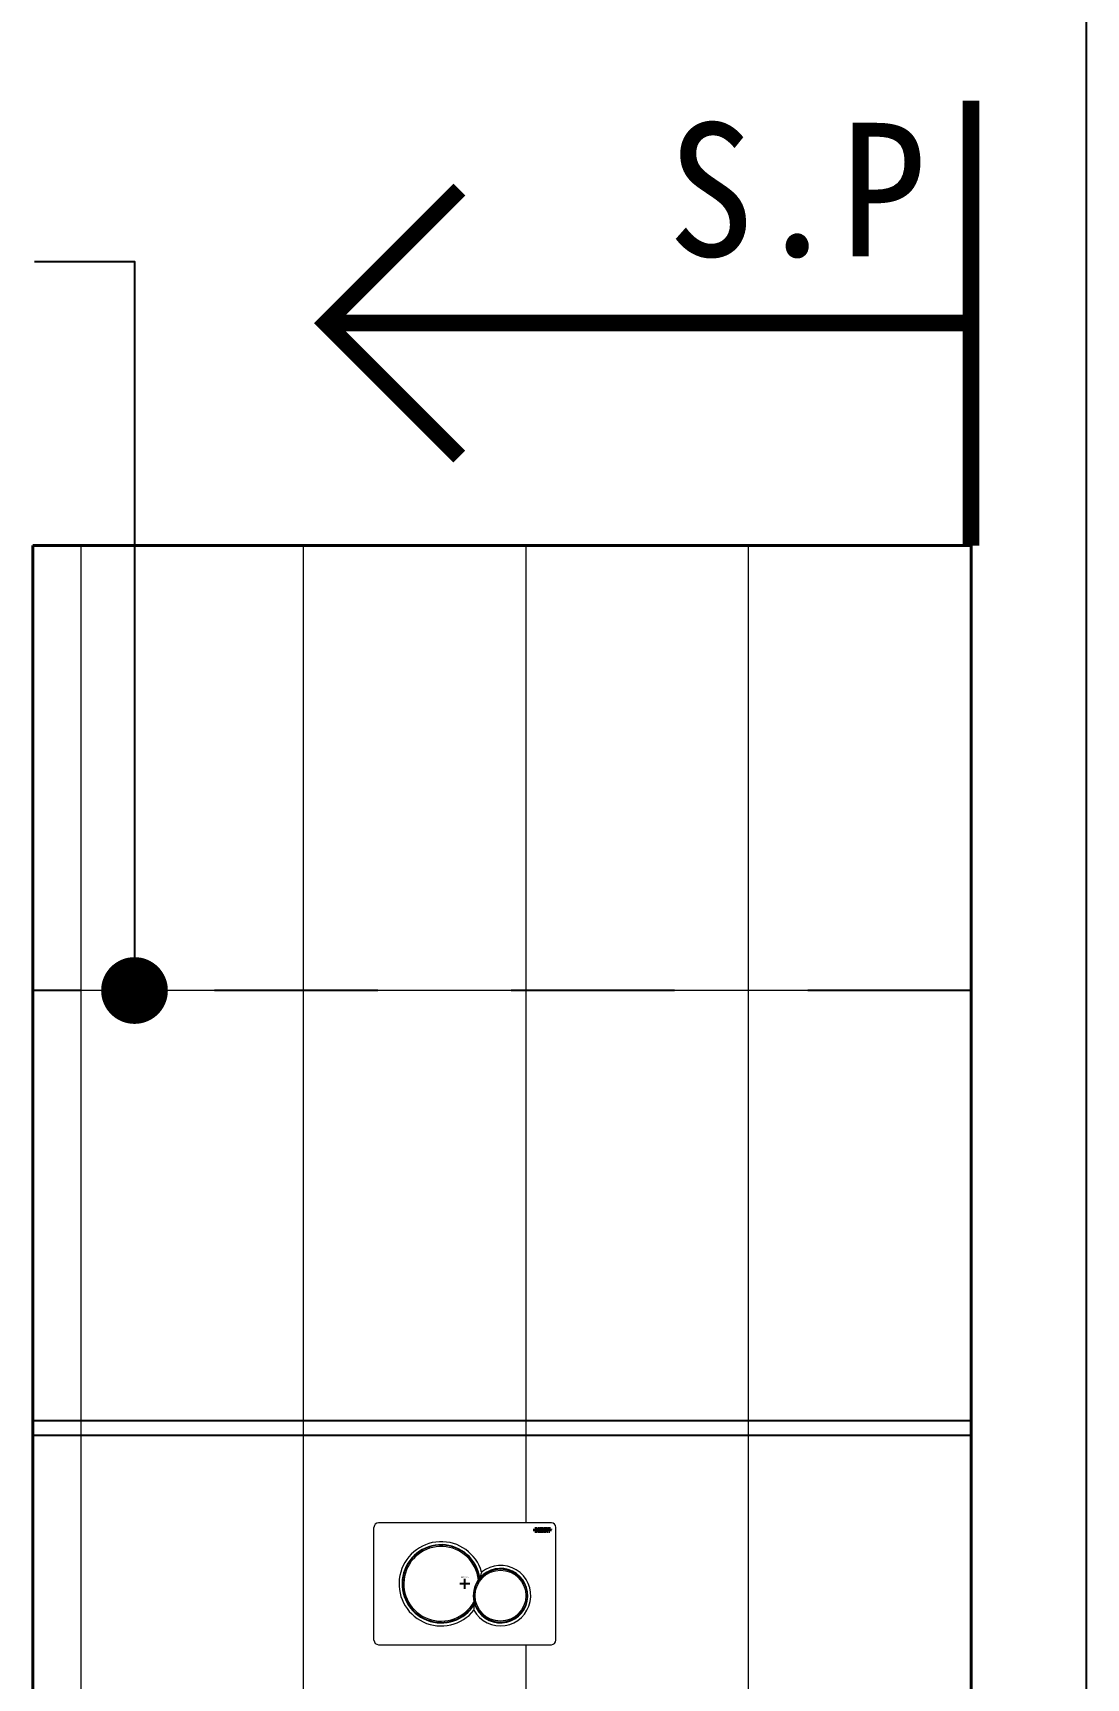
# Model space of a CAD drawing. Header units: millimetres. Extents: x -423835 to -174325, y -1379898 to -1311126.
# Drawn here: x -296412 to -294992, y -1377519 to -1375300 of the extents above; entities that cross this region are included whole.
import ezdxf
from ezdxf.enums import TextEntityAlignment as Align

# ---------------------------------------------------------------- set-up
doc = ezdxf.new("R2010")
doc.units = ezdxf.units.MM
doc.header["$LTSCALE"] = 100
doc.header["$MEASUREMENT"] = 0
doc.linetypes.add('CENTER', pattern=[50.8, 31.75, -6.35, 6.35, -6.35])
doc.linetypes.add('HID', pattern=[2, 1.1, -0.9])
doc.layers.get('Defpoints').update_dxf_attribs({"color": 153, "linetype": 'CONTINUOUS'})
for name, color, linetype, lineweight in [('A-ELEV-LIN1', 2, 'CONTINUOUS', 40), ('A-FLXM-SANI', 6, 'CONTINUOUS', 20), ('A-WAXK-PATT', 8, 'CONTINUOUS', 18)]:
    doc.layers.add(name, color=color, linetype=linetype, lineweight=lineweight)
for name, color, linetype in [('A-MKXS-LEAD', 7, 'CONTINUOUS'), ('AA-AXIS-LINE-1', 1, 'CONTINUOUS'), ('AA-ELE-2', 3, 'CONTINUOUS'), ('IN-F-PAT', 8, 'CONTINUOUS'), ('IN-TEXT-FIN', 3, 'CONTINUOUS'), ('방수', 7, 'HID'), ('시스템화장실-건축', 8, 'CONTINUOUS')]:
    doc.layers.add(name, color=color, linetype=linetype)
doc.styles.add('돋움체', font='')
doc.styles.add('유형1', font='H2GTRM.TTF', dxfattribs={"width": 0.8, "height": 8})
doc.styles.get('돋움체').set_extended_font_data('DotumChe')

# ---------------------------------------------------------------- blocks, each defined once
blk = doc.blocks.new('SIGMA 01(F)')
at = {"layer": 'A-FLXM-SANI', "ltscale": 25}
for p, q in [((-122.6, -76.1), (-122.6, 76.1)), ((116.6, 82.1), (-116.6, 82.1)), ((122.6, -76.1), (122.6, 76.1)), ((-116.6, -82.1), (116.6, -82.1))]:
    blk.add_line(p, q, dxfattribs=at)
at = {"layer": 'A-FLXM-SANI', "lineweight": 50}
for p, q in [((94.1, 73.9), (94.1, 71)), ((94.1, 73.9), (96.9, 73.9)), ((96.9, 71), (94.1, 71)), ((96.9, 73.9), (96.9, 71)), ((99.3, 72.7), (99.3, 72.2)), ((100.5, 72.7), (99.3, 72.7)), ((99.3, 72.2), (99.7, 72.2)), ((99.7, 72.2), (99.7, 71.6)), ((100.4, 73.8), (100.4, 73.2)), ((100.5, 71.1), (100.5, 72.7)), ((101.1, 73.9), (101.1, 71)), ((101.1, 73.9), (103.1, 73.9)), ((103.1, 71), (101.1, 71)), ((103.1, 73.3), (101.9, 73.3)), ((101.9, 73.3), (101.9, 72.7)), ((101.9, 72.7), (103, 72.7)), ((103, 72.2), (101.9, 72.2)), ((101.9, 72.2), (101.9, 71.6)), ((101.9, 71.6), (103.1, 71.6)), ((103, 72.7), (103, 72.2)), ((103.1, 73.9), (103.1, 73.3)), ((103.1, 71.6), (103.1, 71)), ((103.7, 73.9), (103.7, 71)), ((103.7, 73.9), (105, 73.9)), ((104.9, 71), (103.7, 71)), ((104.7, 73.3), (104.4, 73.3)), ((104.4, 73.3), (104.4, 72.7)), ((104.4, 72.7), (104.7, 72.7)), ((104.7, 72.2), (104.4, 72.2)), ((104.4, 72.2), (104.4, 71.6)), ((104.4, 71.6), (104.7, 71.6)), ((106.5, 73.9), (106.5, 71)), ((106.5, 73.9), (108.5, 73.9)), ((108.5, 71), (106.5, 71)), ((108.5, 73.3), (107.3, 73.3)), ((107.3, 73.3), (107.3, 72.7)), ((107.3, 72.7), (108.4, 72.7)), ((108.4, 72.2), (107.3, 72.2)), ((107.3, 72.2), (107.3, 71.6)), ((107.3, 71.6), (108.5, 71.6)), ((108.4, 72.7), (108.4, 72.2)), ((108.5, 73.9), (108.5, 73.3)), ((108.5, 71.6), (108.5, 71)), ((109.1, 73.9), (109.1, 71)), ((109.1, 73.9), (110.4, 73.9)), ((109.9, 71), (109.1, 71)), ((109.9, 73.3), (110.1, 73.3)), ((109.9, 73.3), (109.9, 72.7)), ((109.9, 72.7), (110.1, 72.7)), ((109.9, 72.2), (110, 72.2)), ((109.9, 72.2), (109.9, 71)), ((110.5, 71.7), (110.7, 71)), ((111.5, 71), (110.7, 71)), ((111.1, 72.1), (111.5, 71)), ((112, 73.9), (112, 71)), ((112, 73.9), (112.7, 73.9)), ((112.7, 71), (112, 71)), ((112.7, 73.9), (112.7, 71)), ((113.1, 73.9), (115.3, 73.9)), ((113.1, 73.3), (113.1, 73.9)), ((113.8, 73.3), (113.1, 73.3)), ((113.8, 73.3), (113.8, 71)), ((114.6, 71), (113.8, 71)), ((115.3, 73.3), (114.6, 73.3)), ((114.6, 73.3), (114.6, 71)), ((115.3, 73.9), (115.3, 73.3))]:
    blk.add_line(p, q, dxfattribs=at)
for points in [[(99.6, 73.9), (99.5, 73.9), (99.4, 73.9), (99.3, 73.9), (99.3, 73.9), (99.2, 73.9), (99.2, 73.9), (99.1, 73.9), (99, 73.9), (99, 73.9), (98.9, 73.9), (98.9, 73.8), (98.8, 73.8), (98.8, 73.8), (98.7, 73.8), (98.7, 73.8), (98.6, 73.8), (98.6, 73.8), (98.5, 73.7), (98.5, 73.7), (98.4, 73.7), (98.4, 73.7), (98.4, 73.6), (98.3, 73.6), (98.3, 73.6), (98.2, 73.5), (98.2, 73.5), (98.2, 73.5), (98.1, 73.4), (98.1, 73.4), (98.1, 73.4), (98, 73.3), (98, 73.3), (98, 73.3), (97.9, 73.2), (97.9, 73.2), (97.9, 73.1), (97.9, 73.1), (97.9, 73.1), (97.8, 73), (97.8, 73), (97.8, 72.9), (97.8, 72.9), (97.8, 72.9), (97.8, 72.8), (97.8, 72.8), (97.8, 72.8), (97.8, 72.7), (97.8, 72.7)], [(99.4, 71), (99.3, 71), (99.2, 71), (99.2, 71), (99.1, 71), (99.1, 71), (99, 71), (99, 71), (98.9, 71), (98.9, 71), (98.9, 71), (98.9, 71), (98.8, 71), (98.8, 71.1), (98.8, 71.1), (98.7, 71.1), (98.7, 71.1), (98.6, 71.1), (98.6, 71.1), (98.6, 71.1), (98.5, 71.2), (98.5, 71.2), (98.4, 71.2), (98.4, 71.2), (98.3, 71.3), (98.3, 71.3), (98.3, 71.3), (98.2, 71.4), (98.2, 71.4), (98.1, 71.4), (98.1, 71.5), (98.1, 71.5), (98, 71.5), (98, 71.5), (98, 71.6), (98, 71.6), (98, 71.6), (97.9, 71.7), (97.9, 71.7), (97.9, 71.7), (97.9, 71.8), (97.9, 71.8), (97.8, 71.9), (97.8, 71.9), (97.8, 71.9), (97.8, 71.9), (97.8, 72), (97.8, 72), (97.8, 72), (97.8, 72), (97.8, 72.1), (97.8, 72.1), (97.8, 72.2), (97.8, 72.2), (97.8, 72.2)], [(99.7, 73.3), (99.6, 73.3), (99.6, 73.3), (99.6, 73.3), (99.5, 73.3), (99.5, 73.3), (99.4, 73.3), (99.4, 73.3), (99.4, 73.3), (99.4, 73.3), (99.3, 73.3), (99.3, 73.3), (99.2, 73.3), (99.2, 73.3), (99.2, 73.3), (99.1, 73.3), (99.1, 73.3), (99, 73.2), (99, 73.2), (99, 73.2), (98.9, 73.2), (98.9, 73.2), (98.9, 73.1), (98.8, 73.1), (98.8, 73.1), (98.8, 73.1), (98.8, 73.1), (98.7, 73), (98.7, 73), (98.7, 73), (98.7, 73), (98.7, 73), (98.7, 72.9), (98.6, 72.9), (98.6, 72.9), (98.6, 72.9), (98.6, 72.8), (98.6, 72.8), (98.6, 72.8), (98.6, 72.7), (98.5, 72.7), (98.5, 72.7), (98.5, 72.7), (98.5, 72.6), (98.5, 72.6), (98.5, 72.6), (98.5, 72.5), (98.5, 72.5), (98.5, 72.5)], [(98.5, 72.5), (98.5, 72.4), (98.5, 72.4), (98.5, 72.3), (98.5, 72.3), (98.5, 72.3), (98.5, 72.3), (98.5, 72.3), (98.5, 72.2), (98.5, 72.2), (98.5, 72.2), (98.6, 72.2), (98.6, 72.1), (98.6, 72.1), (98.6, 72.1), (98.6, 72), (98.6, 72), (98.6, 72), (98.7, 71.9), (98.7, 71.9), (98.7, 71.9), (98.7, 71.8), (98.8, 71.8), (98.8, 71.8), (98.8, 71.8), (98.9, 71.7), (98.9, 71.7), (98.9, 71.7), (99, 71.7), (99, 71.6), (99, 71.6), (99, 71.6), (99.1, 71.6), (99.1, 71.6), (99.1, 71.6), (99.1, 71.6), (99.2, 71.6), (99.2, 71.6), (99.2, 71.6), (99.3, 71.6), (99.3, 71.6), (99.3, 71.6), (99.4, 71.6), (99.4, 71.6)], [(99.4, 71.6), (99.5, 71.6), (99.5, 71.6), (99.5, 71.6), (99.5, 71.6), (99.6, 71.6), (99.6, 71.6), (99.6, 71.6), (99.6, 71.6), (99.7, 71.6), (99.7, 71.6), (99.7, 71.6), (99.7, 71.6), (99.7, 71.6)], [(99.4, 71), (99.5, 71), (99.5, 71), (99.6, 71), (99.6, 71), (99.7, 71), (99.8, 71), (99.8, 71), (99.8, 71), (99.9, 71), (100, 71), (100, 71), (100.1, 71), (100.2, 71.1), (100.2, 71.1), (100.3, 71.1), (100.3, 71.1), (100.3, 71.1), (100.4, 71.1), (100.5, 71.1)], [(100.4, 73.8), (100.4, 73.8), (100.3, 73.8), (100.3, 73.8), (100.3, 73.8), (100.2, 73.8), (100.2, 73.8), (100.2, 73.9), (100.1, 73.9), (100.1, 73.9), (100, 73.9), (99.9, 73.9), (99.9, 73.9), (99.9, 73.9), (99.8, 73.9), (99.8, 73.9), (99.7, 73.9), (99.7, 73.9), (99.6, 73.9), (99.6, 73.9)], [(99.7, 73.3), (99.7, 73.3), (99.8, 73.3), (99.8, 73.3), (99.8, 73.3), (99.9, 73.3), (99.9, 73.3), (99.9, 73.3), (100, 73.3), (100, 73.3), (100.1, 73.3), (100.1, 73.3), (100.1, 73.3), (100.2, 73.3), (100.2, 73.2), (100.3, 73.2), (100.3, 73.2), (100.3, 73.2), (100.4, 73.2), (100.4, 73.2)], [(104.7, 73.3), (104.7, 73.3), (104.7, 73.3), (104.8, 73.3), (104.8, 73.3), (104.8, 73.3), (104.8, 73.3), (104.9, 73.3), (104.9, 73.3), (104.9, 73.3), (104.9, 73.3), (104.9, 73.3), (105, 73.3), (105, 73.3), (105, 73.3), (105, 73.3), (105, 73.3), (105.1, 73.3), (105.1, 73.2), (105.1, 73.2), (105.1, 73.2), (105.1, 73.2), (105.1, 73.2), (105.1, 73.2), (105.1, 73.2), (105.1, 73.2), (105.1, 73.1), (105.2, 73.1), (105.2, 73.1), (105.2, 73.1), (105.2, 73.1), (105.2, 73.1), (105.2, 73), (105.2, 73), (105.2, 73), (105.2, 73), (105.2, 72.9), (105.1, 72.9), (105.1, 72.9), (105.1, 72.9), (105.1, 72.9), (105.1, 72.9), (105.1, 72.8), (105.1, 72.8), (105.1, 72.8), (105, 72.8), (105, 72.8), (105, 72.8), (105, 72.8), (105, 72.8), (105, 72.8), (104.9, 72.8), (104.9, 72.8), (104.9, 72.8), (104.9, 72.7), (104.8, 72.7), (104.8, 72.7), (104.8, 72.7), (104.7, 72.7), (104.7, 72.7), (104.7, 72.7), (104.7, 72.7)], [(104.7, 72.2), (104.7, 72.2), (104.7, 72.2), (104.8, 72.2), (104.8, 72.2), (104.8, 72.2), (104.9, 72.2), (104.9, 72.2), (104.9, 72.2), (104.9, 72.2), (105, 72.2), (105, 72.2), (105, 72.2), (105, 72.2), (105.1, 72.2), (105.1, 72.1), (105.1, 72.1), (105.1, 72.1), (105.1, 72.1), (105.1, 72.1), (105.1, 72.1), (105.2, 72.1), (105.2, 72.1), (105.2, 72), (105.2, 72), (105.2, 72), (105.2, 72), (105.2, 72), (105.2, 71.9), (105.2, 71.9), (105.2, 71.9), (105.2, 71.9), (105.2, 71.9), (105.2, 71.8), (105.2, 71.8), (105.2, 71.8), (105.2, 71.8), (105.2, 71.8), (105.2, 71.7), (105.2, 71.7), (105.2, 71.7), (105.2, 71.7), (105.1, 71.7), (105.1, 71.7), (105.1, 71.7), (105.1, 71.6), (105.1, 71.6), (105.1, 71.6), (105.1, 71.6), (105, 71.6), (105, 71.6), (105, 71.6), (105, 71.6), (104.9, 71.6), (104.9, 71.6), (104.9, 71.6), (104.9, 71.6), (104.9, 71.6), (104.8, 71.6), (104.8, 71.6), (104.8, 71.6), (104.7, 71.6), (104.7, 71.6), (104.7, 71.6)], [(104.9, 71), (105, 71), (105, 71), (105.1, 71), (105.1, 71), (105.1, 71), (105.2, 71.1), (105.2, 71.1), (105.2, 71.1), (105.3, 71.1), (105.3, 71.1), (105.3, 71.1), (105.4, 71.1), (105.4, 71.1), (105.5, 71.1), (105.5, 71.1), (105.5, 71.1), (105.6, 71.2), (105.6, 71.2), (105.6, 71.2), (105.7, 71.2), (105.7, 71.2), (105.7, 71.3), (105.7, 71.3), (105.8, 71.3), (105.8, 71.3), (105.8, 71.4), (105.8, 71.4), (105.8, 71.4), (105.9, 71.4), (105.9, 71.4), (105.9, 71.5), (105.9, 71.5), (105.9, 71.5), (105.9, 71.6), (105.9, 71.6), (105.9, 71.6), (105.9, 71.7), (106, 71.7), (106, 71.7), (106, 71.8), (106, 71.8), (106, 71.9), (106, 71.9), (106, 71.9), (106, 71.9), (106, 72), (106, 72), (105.9, 72), (105.9, 72.1), (105.9, 72.1), (105.9, 72.1), (105.9, 72.2), (105.9, 72.2), (105.9, 72.2), (105.9, 72.2), (105.8, 72.3), (105.8, 72.3), (105.8, 72.3), (105.8, 72.3), (105.8, 72.3), (105.8, 72.3), (105.8, 72.4), (105.7, 72.4), (105.7, 72.4), (105.7, 72.4), (105.7, 72.4), (105.6, 72.4), (105.6, 72.4), (105.6, 72.4), (105.6, 72.5), (105.5, 72.5), (105.5, 72.5), (105.5, 72.5), (105.5, 72.5), (105.4, 72.5), (105.4, 72.5)], [(105, 73.9), (105.1, 73.9), (105.1, 73.9), (105.1, 73.9), (105.2, 73.9), (105.2, 73.9), (105.2, 73.9), (105.3, 73.8), (105.3, 73.8), (105.3, 73.8), (105.4, 73.8), (105.4, 73.8), (105.4, 73.8), (105.4, 73.8), (105.4, 73.8), (105.5, 73.8), (105.5, 73.8), (105.5, 73.8), (105.5, 73.8), (105.6, 73.8), (105.6, 73.7), (105.6, 73.7), (105.6, 73.7), (105.7, 73.7), (105.7, 73.7), (105.7, 73.6), (105.7, 73.6), (105.8, 73.6), (105.8, 73.6), (105.8, 73.5), (105.8, 73.5), (105.8, 73.5), (105.8, 73.5), (105.8, 73.5), (105.8, 73.4), (105.9, 73.4), (105.9, 73.4), (105.9, 73.3), (105.9, 73.3), (105.9, 73.3), (105.9, 73.2), (105.9, 73.2), (105.9, 73.2), (105.9, 73.1), (105.9, 73.1), (105.9, 73), (105.9, 73), (105.9, 73), (105.9, 72.9), (105.9, 72.9), (105.9, 72.9), (105.8, 72.8), (105.8, 72.8), (105.8, 72.8), (105.8, 72.8), (105.8, 72.7), (105.8, 72.7), (105.7, 72.7), (105.7, 72.7), (105.7, 72.6), (105.7, 72.6), (105.7, 72.6), (105.6, 72.6), (105.6, 72.6), (105.6, 72.6), (105.6, 72.6), (105.6, 72.5), (105.5, 72.5), (105.5, 72.5), (105.5, 72.5), (105.5, 72.5), (105.4, 72.5)], [(110.5, 71.7), (110.4, 71.8), (110.4, 71.8), (110.4, 71.9), (110.4, 71.9), (110.4, 71.9), (110.4, 71.9), (110.4, 72), (110.3, 72), (110.3, 72), (110.3, 72), (110.3, 72), (110.3, 72), (110.3, 72.1), (110.3, 72.1), (110.3, 72.1), (110.2, 72.1), (110.2, 72.1), (110.2, 72.1), (110.2, 72.1), (110.2, 72.2), (110.1, 72.2), (110.1, 72.2), (110.1, 72.2), (110.1, 72.2), (110.1, 72.2), (110.1, 72.2), (110.1, 72.2), (110, 72.2)], [(110.1, 73.3), (110.1, 73.3), (110.1, 73.3), (110.2, 73.3), (110.2, 73.3), (110.2, 73.3), (110.3, 73.3), (110.3, 73.3), (110.3, 73.3), (110.3, 73.3), (110.3, 73.3), (110.4, 73.3), (110.4, 73.3), (110.4, 73.3), (110.4, 73.3), (110.4, 73.3), (110.5, 73.3), (110.5, 73.3), (110.5, 73.2), (110.5, 73.2), (110.5, 73.2), (110.5, 73.2), (110.5, 73.2), (110.5, 73.2), (110.6, 73.1), (110.6, 73.1), (110.6, 73.1), (110.6, 73.1), (110.6, 73.1), (110.6, 73.1), (110.6, 73), (110.6, 73), (110.6, 73), (110.6, 73), (110.6, 73), (110.6, 72.9), (110.6, 72.9), (110.6, 72.9), (110.6, 72.9), (110.5, 72.9), (110.5, 72.9), (110.5, 72.8), (110.5, 72.8), (110.5, 72.8), (110.5, 72.8), (110.5, 72.8), (110.4, 72.8), (110.4, 72.8), (110.4, 72.8), (110.4, 72.8), (110.4, 72.7), (110.4, 72.7), (110.3, 72.7), (110.3, 72.7), (110.3, 72.7), (110.3, 72.7), (110.3, 72.7), (110.2, 72.7), (110.2, 72.7), (110.2, 72.7), (110.1, 72.7), (110.1, 72.7), (110.1, 72.7), (110.1, 72.7)], [(110.4, 73.9), (110.5, 73.9), (110.5, 73.9), (110.6, 73.9), (110.6, 73.9), (110.6, 73.9), (110.7, 73.9), (110.7, 73.8), (110.7, 73.8), (110.8, 73.8), (110.8, 73.8), (110.8, 73.8), (110.8, 73.8), (110.9, 73.8), (110.9, 73.8), (110.9, 73.8), (110.9, 73.8), (110.9, 73.8), (111, 73.8), (111, 73.8), (111, 73.7), (111.1, 73.7), (111.1, 73.7), (111.1, 73.7), (111.1, 73.7), (111.2, 73.6), (111.2, 73.6), (111.2, 73.6), (111.2, 73.6), (111.2, 73.6), (111.2, 73.5), (111.3, 73.5), (111.3, 73.5), (111.3, 73.5), (111.3, 73.4), (111.3, 73.4), (111.3, 73.4), (111.3, 73.3), (111.3, 73.3), (111.3, 73.3), (111.4, 73.2), (111.4, 73.2), (111.4, 73.1), (111.4, 73.1), (111.4, 73.1), (111.4, 73.1), (111.4, 73.1), (111.4, 73), (111.4, 73), (111.3, 73), (111.3, 72.9), (111.3, 72.9), (111.3, 72.9), (111.3, 72.8), (111.3, 72.8), (111.3, 72.8), (111.3, 72.8), (111.2, 72.7), (111.2, 72.7), (111.2, 72.7), (111.2, 72.6), (111.2, 72.6), (111.1, 72.6), (111.1, 72.6), (111.1, 72.6), (111.1, 72.5), (111, 72.5), (111, 72.5), (111, 72.5), (111, 72.5), (111, 72.5), (110.9, 72.5), (110.9, 72.5), (110.9, 72.5), (110.9, 72.4), (110.8, 72.4)], [(111.1, 72.1), (111.1, 72.1), (111.1, 72.2), (111.1, 72.2), (111.1, 72.2), (111, 72.2), (111, 72.3), (111, 72.3), (111, 72.3), (111, 72.3), (111, 72.3), (111, 72.3), (111, 72.4), (111, 72.4), (110.9, 72.4), (110.9, 72.4), (110.9, 72.4), (110.9, 72.4), (110.9, 72.4), (110.9, 72.4), (110.9, 72.4), (110.9, 72.4), (110.8, 72.4), (110.8, 72.4), (110.8, 72.4)]]:
    blk.add_lwpolyline(points, dxfattribs=at)
at = {"layer": 'A-FLXM-SANI', "ltscale": 25}
for radius in [36, 34.3]:
    blk.add_circle((48, -16), radius, dxfattribs=at)
for centre, radius, start, end in [((-116.6, 76.1), 6, 90, 180), ((116.6, 76.1), 6, 0, 90), ((-32, 0), 56.8, 16.2328, 321.1473), ((-32, 0), 52.8, 8.8091, 328.5711), ((-32, 0), 52.1, 8.0953, 329.2849), ((-32, 0), 50.4, 6.1916, 331.1886), ((48, -16), 40.8, 208.7619, 128.6182), ((48, -16), 36.8, 144.378, 193.0022), ((48, -16), 36.8, 198.2625, 139.1176), ((-116.6, -76.1), 6, 180, 270), ((116.6, -76.1), 6, 270, 0)]:
    blk.add_arc(centre, radius, start, end, dxfattribs=at)
at = {"layer": 'A-FLXM-SANI', "lineweight": 50}
blk.add_arc((100, 72.4), 2.26, 174.2608, 185.0198, dxfattribs=at)
at = {"layer": 'A-FLXM-SANI', "ltscale": 25}
for points in [[(22.5, 15.9), (22.1, 14.6), (21.7, 13.3), (20.9, 10.7), (20.6, 9.4), (20.2, 8.1)], [(12.2, -35.6), (12.4, -34.3), (12.5, -32.9), (12.8, -30.2), (12.9, -28.9), (13.1, -27.5)]]:
    blk.add_open_spline(points, degree=3, knots=[-7.1769971, -7.1769971, -7.1769971, -7.1769971, -6.74339, -6.74339, -6.3250379, -6.3250379, -6.3250379, -6.3250379], dxfattribs=at)
blk.add_open_spline([(12.1, -24.3), (12.3, -25.1), (12.5, -25.8), (12.8, -26.6)], degree=3, dxfattribs=at)
at = {"layer": 'Defpoints', "linetype": 'CENTER', "ltscale": 0.2}
for p, q in [((6.7, 0), (-6.7, 0)), ((0, -6.7), (0, 6.7))]:
    blk.add_line(p, q, dxfattribs=at)
at = {"layer": '시스템화장실-건축', "ltscale": 25}
blk.add_open_spline([(19.5, 7.3), (19, 6.7), (18.6, 6.1), (18.1, 5.4)], degree=3, dxfattribs=at)
at = {"layer": 'Defpoints', "insert": (0, 8.9), "char_height": 1.875, "attachment_point": 5, "style": '유형1'}
blk.add_mtext_dynamic_manual_height_columns('\\A1;SIGMA01', width=45.578, gutter_width=6.25, heights=[0], dxfattribs=at)
blk = doc.blocks.new('*U1033')
at = {"layer": '시스템화장실-건축'}
blk.add_blockref('SIGMA 01(F)', (0, 0), dxfattribs=at)

msp = doc.modelspace()

# ---------------------------------------------------------------- linework, layer by layer
at = {"layer": 'A-ELEV-LIN1'}
msp.add_lwpolyline([(-296411.7, -1375991.6), (-295146.7, -1375991.6), (-295146.7, -1378391.6), (-296411.7, -1378391.6)], close=True, dxfattribs=at)
at = {"layer": 'A-MKXS-LEAD'}
msp.add_lwpolyline([(-296409.7, -1375608.4), (-296274.7, -1375608.4), (-296274.7, -1376591.6)], dxfattribs=at)
at = {"layer": 'A-MKXS-LEAD', "const_width": 45}
msp.add_lwpolyline([(-296297.2, -1376591.6, 1), (-296252.2, -1376591.6, 1)], format="xyb", close=True, dxfattribs=at)
at = {"layer": 'A-WAXK-PATT', "linetype": 'Continuous'}
for p, q in [((-295146.7, -1375991.6), (-296411.7, -1375991.6)), ((-296346.7, -1378391.6), (-296346.7, -1375991.6)), ((-296046.7, -1378391.6), (-296046.7, -1375991.6)), ((-295746.7, -1377309.5), (-295746.7, -1375991.6)), ((-295446.7, -1378391.6), (-295446.7, -1375991.6)), ((-295146.7, -1376591.6), (-296411.7, -1376591.6)), ((-295146.7, -1377191.6), (-296411.7, -1377191.6)), ((-295746.7, -1377943.3), (-295746.7, -1377473.8))]:
    msp.add_line(p, q, dxfattribs=at)
at = {"layer": 'AA-AXIS-LINE-1'}
msp.add_line((-294991.7, -1375113.9), (-294991.7, -1378691.6), dxfattribs=at)
at = {"layer": 'AA-ELE-2'}
msp.add_lwpolyline([(-296411.7, -1377171.6), (-295146.7, -1377171.6), (-295146.7, -1377191.6), (-296411.7, -1377191.6)], close=True, dxfattribs=at)
at = {"layer": 'IN-F-PAT', "color": 2, "const_width": 22.5}
for points in [[(-295146.7, -1375991.6), (-295146.7, -1375391.6)], [(-295836.7, -1375511.6), (-296016.7, -1375691.6), (-295836.7, -1375871.6)], [(-295146.7, -1375691.6), (-296016.7, -1375691.6)]]:
    msp.add_lwpolyline(points, dxfattribs=at)
at = {"layer": '방수', "color": 2, "ltscale": 2}
msp.add_line((-295146.7, -1376591.6), (-296411.7, -1376591.6), dxfattribs=at)

# ---------------------------------------------------------------- block references
at = {"layer": '시스템화장실-건축'}
msp.add_blockref('*U1033', (-295829.2, -1377391.6), dxfattribs=at)

# ---------------------------------------------------------------- texts
at = {"layer": 'IN-TEXT-FIN', "color": 2, "style": '돋움체'}
msp.add_text('S.P', height=180, dxfattribs=at).set_placement((-295206.7, -1375511.6), align=Align.MIDDLE_RIGHT)

doc.saveas('drawing.dxf')
